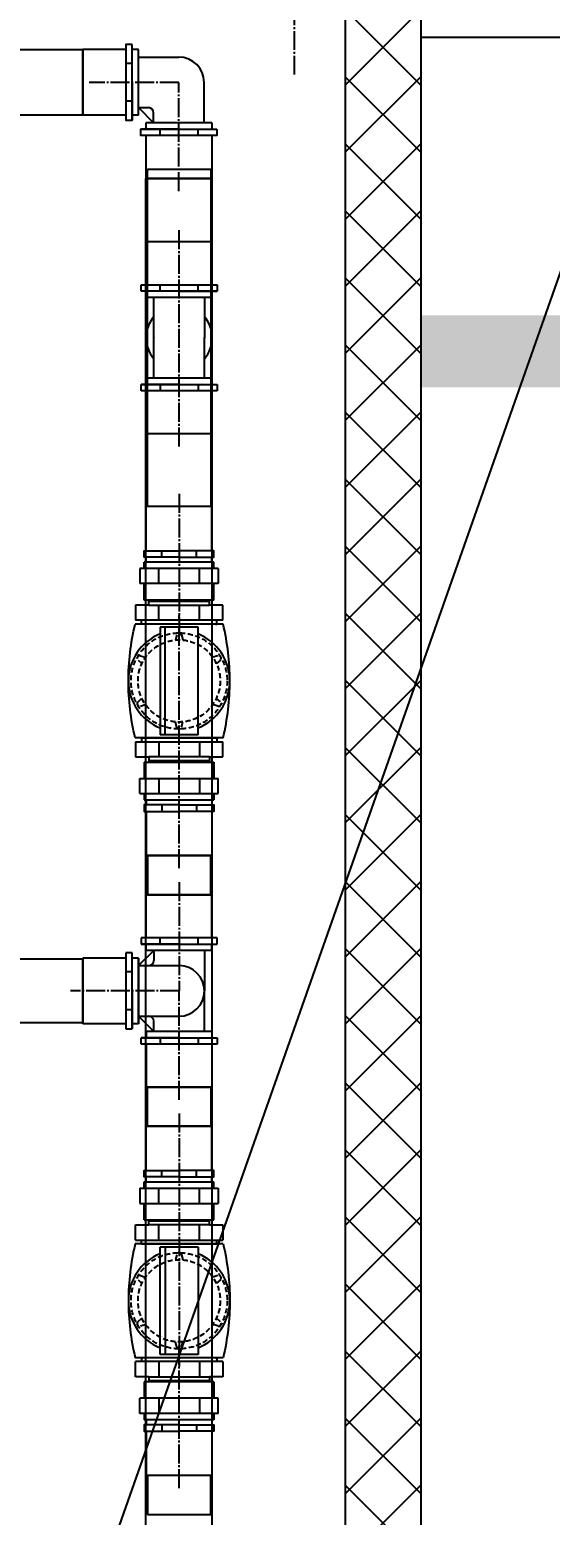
# Model space of a CAD drawing. Header units: millimetres. Extents: x 3795014 to 4300160, y 3869364 to 4016788.
# Drawn here: x 3878771 to 3879182, y 4009793 to 4010967 of the extents above; entities that cross this region are included whole.
import ezdxf
from ezdxf import colors
from ezdxf.entities.mleader import LeaderData, LeaderLine
from ezdxf.math import Vec2, Vec3

# ---------------------------------------------------------------- set-up
doc = ezdxf.new("R2010")
doc.units = ezdxf.units.MM
for name, pattern in [('K5LT_AXLED', [19.5, 15, -1.5, 1.5, -1.5]), ('K5LT_BASIC', [0]), ('K5LT_DASHED', [6, 4, -2]), ('K5LT_THIN', [0])]:
    doc.linetypes.add(name, pattern=pattern)
doc.layers.add('выноска', color=7, linetype='Continuous', lineweight=18)
doc.layers.add('Системный слой', color=7, linetype='Continuous')
doc.styles.add('ISOCPEUR', font='isocpeur.ttf')
pattern_1 = [(45, (3873269.272, 4002361.97), (-26.5165, 26.5165), []), (135, (3873269.272, 4002361.97), (-26.5165, -26.5165), [])]

# ---------------------------------------------------------------- blocks, each defined once
blk = doc.blocks.new('_BoxFilled')
at = {"color": 0, "linetype": 'ByBlock', "lineweight": -2}
blk.add_line((-0.5, 0), (-1, 0), dxfattribs=at)
at = {"color": 0, "linetype": 'ByBlock', "lineweight": 20}
blk.add_solid([(-0.5, 0.5), (0.5, 0.5), (-0.5, -0.5), (0.5, -0.5)], dxfattribs=at)

msp = doc.modelspace()

# ---------------------------------------------------------------- hatches: boundary and pattern name
at = {"layer": 'Системный слой'}
h = msp.add_hatch(dxfattribs=at)
h.set_pattern_fill('', color=256, scale=25, angle=45, style=0, pattern_type=0)
h.set_pattern_definition(pattern_1)
h.paths.add_polyline_path([(3879020, 4010996.8), (3879020, 4010186.3), (3879020, 4010126.3), (3879020, 4010116.3), (3879078.7, 4010116.3), (3879079.9, 4010118.5), (3879080, 4010119.1), (3879080, 4011041.3), (3879020, 4011041.3)])
h = msp.add_hatch(dxfattribs=at)
h.set_pattern_fill('', color=256, scale=25, angle=45, style=0, pattern_type=0)
h.set_pattern_definition(pattern_1)
h.paths.add_polyline_path([(3879080, 4008301.8), (3879080, 4011006.6), (3879080, 4011037.8), (3879079.2, 4011040.1), (3879077.7, 4011041.3), (3879020, 4011041.3), (3879020, 4011031.7), (3879020, 4010971.7), (3879020, 4008346.8), (3879020, 4008301.8), (3879030, 4008301.8)])
msp.add_hatch(color=256, dxfattribs=at).paths.add_polyline_path([(3879217, 4010684.6), (3879217, 4010741.6), (3879080, 4010741.6), (3879080, 4010684.6)])

# ---------------------------------------------------------------- linework, layer by layer
at = {"layer": 'Системный слой', "linetype": 'K5LT_AXLED'}
for p, q in [((3878980, 4010931.8), (3878980, 4011121.8)), ((3878888.5, 4010925.7), (3878817.5, 4010925.7)), ((3878888.5, 4010839.7), (3878888.5, 4010925.7)), ((3878888.7, 4010637.7), (3878888.7, 4010809.7)), ((3878888.7, 4010600.4), (3878888.7, 4010487.4)), ((3878888.7, 4010402.2), (3878888.7, 4010504.4)), ((3878888.7, 4010304.3), (3878888.7, 4010417.3)), ((3878888.7, 4010293.3), (3878888.7, 4010207.3)), ((3878888.7, 4010207.3), (3878802.7, 4010207.3)), ((3878888.7, 4010207.3), (3878802.7, 4010207.3)), ((3878888.7, 4010121.3), (3878888.7, 4010207.3)), ((3878888.7, 4010110.3), (3878888.7, 4009997.3)), ((3878888.7, 4010012.5), (3878888.7, 4009910.3)), ((3878888.7, 4009814.2), (3878888.7, 4009927.2))]:
    msp.add_line(p, q, dxfattribs=at)
at = {"layer": 'Системный слой', "linetype": 'K5LT_BASIC'}
for p, q in [((3878851.5, 4010925.7), (3878851.5, 4010955.7)), ((3877031.5, 4010951.7), (3878812.5, 4010951.7)), ((3878812.5, 4010951.7), (3878812.5, 4010899.7)), ((3878812.5, 4010899.7), (3878812.5, 4010951.7)), ((3878846.5, 4010951.7), (3878812.5, 4010951.7)), ((3878856.5, 4010951.7), (3878851.5, 4010951.7)), ((3878856.5, 4010899.7), (3878856.5, 4010951.7)), ((3878856.5, 4010945.7), (3878888.5, 4010945.7)), ((3878851.5, 4010940.7), (3878846.5, 4010940.7)), ((3878851.5, 4010925.7), (3878851.5, 4010895.7)), ((3878908.5, 4010893.7), (3878908.5, 4010925.7)), ((3878851.5, 4010910.7), (3878846.5, 4010910.7)), ((3878812.5, 4010899.7), (3877031.5, 4010899.7)), ((3878846.5, 4010899.7), (3878812.5, 4010899.7)), ((3878856.5, 4010899.7), (3878851.5, 4010899.7)), ((3878856.5, 4010905.7), (3878864.5, 4010905.7)), ((3878856.5, 4010905.7), (3878868.5, 4010893.7)), ((3878868.5, 4010893.7), (3878868.5, 4010901.7)), ((3878888.5, 4010888.7), (3878858.5, 4010888.7)), ((3878914.5, 4010893.7), (3878862.5, 4010893.7)), ((3878862.5, 4010893.7), (3878862.5, 4010888.7)), ((3878862.5, 4010883.7), (3878862.5, 4010849.7)), ((3878873.5, 4010888.7), (3878873.5, 4010883.7)), ((3878888.5, 4010888.7), (3878918.5, 4010888.7)), ((3878903.5, 4010888.7), (3878903.5, 4010883.7)), ((3878914.5, 4010893.7), (3878914.5, 4010888.7)), ((3878914.5, 4010883.7), (3878914.5, 4010849.7)), ((3878914.5, 4010849.7), (3878862.5, 4010849.7)), ((3878862.5, 4010849.7), (3878914.5, 4010849.7)), ((3878862.5, 4009027), (3878862.5, 4010849.7)), ((3878863.7, 4010857.1), (3878913.7, 4010857.1)), ((3878863.7, 4010590.4), (3878863.7, 4010857.1)), ((3878913.7, 4010857.1), (3878913.7, 4010590.4)), ((3878914.5, 4010849.7), (3878914.5, 4009027)), ((3878914.7, 4010799.7), (3878862.7, 4010799.7)), ((3878862.7, 4010765.7), (3878862.7, 4010799.7)), ((3878914.7, 4010765.7), (3878914.7, 4010799.7)), ((3878858.7, 4010760.7), (3878858.7, 4010765.7)), ((3878858.7, 4010765.7), (3878918.7, 4010765.7)), ((3878888.7, 4010760.7), (3878858.7, 4010760.7)), ((3878918.7, 4010760.7), (3878858.7, 4010760.7)), ((3878862.7, 4010755.7), (3878862.7, 4010760.7)), ((3878914.7, 4010755.7), (3878862.7, 4010755.7)), ((3878868.7, 4010723.8), (3878868.7, 4010755.7)), ((3878873.7, 4010760.7), (3878873.7, 4010765.7)), ((3878888.7, 4010760.7), (3878918.7, 4010760.7)), ((3878903.7, 4010760.7), (3878903.7, 4010765.7)), ((3878908.7, 4010755.7), (3878908.7, 4010723.8)), ((3878914.7, 4010755.7), (3878914.7, 4010760.7)), ((3878918.7, 4010765.7), (3878918.7, 4010760.7)), ((3878868.7, 4010723.7), (3878868.7, 4010723.8)), ((3878868.7, 4010691.7), (3878868.7, 4010723.7)), ((3878908.7, 4010723.8), (3878908.7, 4010723.7)), ((3878908.7, 4010691.7), (3878908.7, 4010723.7)), ((3878888.7, 4010686.7), (3878858.7, 4010686.7)), ((3878858.7, 4010681.7), (3878858.7, 4010686.7)), ((3878858.7, 4010686.7), (3878918.7, 4010686.7)), ((3878914.7, 4010691.7), (3878862.7, 4010691.7)), ((3878862.7, 4010691.7), (3878862.7, 4010686.7)), ((3878873.7, 4010686.7), (3878873.7, 4010681.7)), ((3878888.7, 4010686.7), (3878918.7, 4010686.7)), ((3878903.7, 4010686.7), (3878903.7, 4010681.7)), ((3878914.7, 4010691.7), (3878914.7, 4010686.7)), ((3878918.7, 4010686.7), (3878918.7, 4010681.7)), ((3878918.7, 4010681.7), (3878858.7, 4010681.7)), ((3878862.7, 4010681.7), (3878862.7, 4010647.7)), ((3878914.7, 4010681.7), (3878914.7, 4010647.7)), ((3878914.7, 4010647.7), (3878862.7, 4010647.7)), ((3878914.7, 4010590.4), (3878862.7, 4010590.4)), ((3878862.7, 4010555.4), (3878862.7, 4010590.4)), ((3878913.7, 4010590.4), (3878863.7, 4010590.4)), ((3878914.7, 4010555.4), (3878914.7, 4010590.4)), ((3878875, 4010550.4), (3878875, 4010555.4)), ((3878902.5, 4010550.4), (3878902.5, 4010555.4)), ((3878916.2, 4010546.4), (3878861.2, 4010546.4)), ((3878861.2, 4010541.4), (3878861.2, 4010546.4)), ((3878862.7, 4010546.4), (3878862.7, 4010550.4)), ((3878914.7, 4010546.4), (3878914.7, 4010550.4)), ((3878916.2, 4010541.4), (3878916.2, 4010546.4)), ((3878919.7, 4010541.4), (3878857.7, 4010541.4)), ((3878857.7, 4010541.4), (3878857.7, 4010529.4)), ((3878872.7, 4010529.4), (3878872.7, 4010541.4)), ((3878888.7, 4010535.4), (3878888.7, 4010535.4)), ((3878904.7, 4010529.4), (3878904.7, 4010541.4)), ((3878919.7, 4010541.4), (3878919.7, 4010529.4)), ((3878919.7, 4010529.4), (3878857.7, 4010529.4)), ((3878861.2, 4010516.4), (3878861.2, 4010529.4)), ((3878916.2, 4010516.4), (3878916.2, 4010529.4)), ((3878864.8, 4010512.4), (3878854.1, 4010512.4)), ((3878854.1, 4010512.4), (3878854.1, 4010500.4)), ((3878916.2, 4010516.4), (3878861.2, 4010516.4)), ((3878864.8, 4010512.4), (3878864.8, 4010516.4)), ((3878864.8, 4010515.4), (3878912.6, 4010515.4)), ((3878864.8, 4010512.4), (3878912.6, 4010512.4)), ((3878872.7, 4010500.4), (3878872.7, 4010512.4)), ((3878904.7, 4010500.4), (3878904.7, 4010512.4)), ((3878912.6, 4010512.4), (3878912.6, 4010516.4)), ((3878923.4, 4010512.4), (3878912.6, 4010512.4)), ((3878923.4, 4010500.4), (3878923.4, 4010512.4)), ((3878923.5, 4010497.4), (3878854, 4010497.4)), ((3878923.4, 4010500.4), (3878854.1, 4010500.4)), ((3878858.9, 4010500.4), (3878858.8, 4010500.4)), ((3878858.9, 4010497.4), (3878858.9, 4010500.4)), ((3878918.5, 4010497.4), (3878858.9, 4010497.4)), ((3878918.5, 4010497.4), (3878918.5, 4010500.4)), ((3878918.7, 4010500.4), (3878918.5, 4010500.4)), ((3878903.7, 4010494.9), (3878873.7, 4010494.9)), ((3878873.7, 4010494.9), (3878873.7, 4010409.9)), ((3878877.6, 4010409.9), (3878877.6, 4010494.9)), ((3878903.7, 4010409.9), (3878903.7, 4010494.9)), ((3878923.5, 4010407.3), (3878854, 4010407.3)), ((3878854.1, 4010404.3), (3878854.1, 4010392.3)), ((3878854.1, 4010404.3), (3878923.4, 4010404.3)), ((3878858.8, 4010404.3), (3878858.9, 4010404.3)), ((3878858.9, 4010407.3), (3878858.9, 4010404.3)), ((3878858.9, 4010407.3), (3878918.5, 4010407.3)), ((3878872.7, 4010404.3), (3878872.7, 4010392.3)), ((3878903.7, 4010409.9), (3878873.7, 4010409.9)), ((3878904.7, 4010404.3), (3878904.7, 4010392.3)), ((3878918.5, 4010407.3), (3878918.5, 4010404.3)), ((3878918.5, 4010404.3), (3878918.7, 4010404.3)), ((3878923.4, 4010392.3), (3878923.4, 4010404.3)), ((3878854.1, 4010392.3), (3878864.8, 4010392.3)), ((3878864.8, 4010392.3), (3878864.8, 4010388.3)), ((3878912.6, 4010392.3), (3878864.8, 4010392.3)), ((3878912.6, 4010392.3), (3878923.4, 4010392.3)), ((3878912.6, 4010392.3), (3878912.6, 4010388.3)), ((3878861.2, 4010388.3), (3878861.2, 4010375.3)), ((3878861.2, 4010388.3), (3878916.2, 4010388.3)), ((3878912.6, 4010389.3), (3878864.8, 4010389.3)), ((3878916.2, 4010388.3), (3878916.2, 4010375.3)), ((3878857.7, 4010375.3), (3878919.7, 4010375.3)), ((3878857.7, 4010363.3), (3878857.7, 4010375.3)), ((3878872.7, 4010375.3), (3878872.7, 4010363.3)), ((3878888.7, 4010369.3), (3878888.7, 4010369.3)), ((3878904.7, 4010375.3), (3878904.7, 4010363.3)), ((3878919.7, 4010363.3), (3878919.7, 4010375.3)), ((3878857.7, 4010363.3), (3878919.7, 4010363.3)), ((3878861.2, 4010363.3), (3878861.2, 4010358.3)), ((3878861.2, 4010358.3), (3878916.2, 4010358.3)), ((3878862.7, 4010358.3), (3878862.7, 4010354.4)), ((3878914.7, 4010358.3), (3878914.7, 4010354.4)), ((3878916.2, 4010363.3), (3878916.2, 4010358.3)), ((3878862.7, 4010349.3), (3878862.7, 4010314.3)), ((3878875, 4010354.4), (3878875, 4010349.4)), ((3878902.5, 4010354.4), (3878902.5, 4010349.4)), ((3878914.7, 4010349.3), (3878914.7, 4010314.3)), ((3878862.7, 4010314.3), (3878914.7, 4010314.3)), ((3878913.7, 4010314.3), (3878863.7, 4010314.3)), ((3878863.7, 4010314.3), (3878863.7, 4010283.3)), ((3878913.7, 4010283.3), (3878913.7, 4010314.3)), ((3878914.7, 4010283.3), (3878862.7, 4010283.3)), ((3878862.7, 4010249.3), (3878862.7, 4010283.3)), ((3878863.7, 4010283.3), (3878913.7, 4010283.3)), ((3878914.7, 4010249.3), (3878914.7, 4010283.3)), ((3878856.7, 4010227.3), (3878868.7, 4010239.3)), ((3878918.7, 4010249.3), (3878858.7, 4010249.3)), ((3878858.7, 4010249.3), (3878858.7, 4010244.3)), ((3878888.7, 4010244.3), (3878858.7, 4010244.3)), ((3878858.7, 4010244.3), (3878918.7, 4010244.3)), ((3878862.7, 4010239.3), (3878862.7, 4010244.3)), ((3878914.7, 4010239.3), (3878862.7, 4010239.3)), ((3878868.7, 4010239.3), (3878868.7, 4010231.3)), ((3878873.7, 4010244.3), (3878873.7, 4010249.3)), ((3878888.7, 4010244.3), (3878918.7, 4010244.3)), ((3878903.7, 4010244.3), (3878903.7, 4010249.3)), ((3878908.7, 4010239.3), (3878908.7, 4010207.3)), ((3878914.7, 4010239.3), (3878914.7, 4010244.3)), ((3878918.7, 4010244.3), (3878918.7, 4010249.3)), ((3878812.7, 4010232.3), (3878751.7, 4010232.3)), ((3878812.7, 4010233.3), (3878812.7, 4010181.3)), ((3878846.7, 4010233.3), (3878812.7, 4010233.3)), ((3878812.7, 4010181.3), (3878812.7, 4010233.3)), ((3878846.7, 4010233.3), (3878812.7, 4010233.3)), ((3878812.7, 4010182.3), (3878812.7, 4010232.3)), ((3878851.7, 4010237.3), (3878846.7, 4010237.3)), ((3878846.7, 4010237.3), (3878846.7, 4010177.3)), ((3878851.7, 4010207.3), (3878851.7, 4010237.3)), ((3878851.7, 4010177.3), (3878851.7, 4010237.3)), ((3878856.7, 4010233.3), (3878851.7, 4010233.3)), ((3878856.7, 4010233.3), (3878851.7, 4010233.3)), ((3878856.7, 4010233.3), (3878856.7, 4010181.3)), ((3878856.7, 4010181.3), (3878856.7, 4010233.3)), ((3878856.7, 4010227.3), (3878864.7, 4010227.3)), ((3878856.7, 4010227.3), (3878888.7, 4010227.3)), ((3878851.7, 4010222.3), (3878846.7, 4010222.3)), ((3878851.7, 4010207.3), (3878851.7, 4010177.3)), ((3878908.7, 4010175.3), (3878908.7, 4010207.3)), ((3878851.7, 4010192.3), (3878846.7, 4010192.3)), ((3878751.7, 4010182.3), (3878812.7, 4010182.3)), ((3878846.7, 4010181.3), (3878812.7, 4010181.3)), ((3878846.7, 4010181.3), (3878812.7, 4010181.3)), ((3878856.7, 4010181.3), (3878851.7, 4010181.3)), ((3878856.7, 4010181.3), (3878851.7, 4010181.3)), ((3878856.7, 4010187.3), (3878888.7, 4010187.3)), ((3878856.7, 4010187.3), (3878864.7, 4010187.3)), ((3878856.7, 4010187.3), (3878868.7, 4010175.3)), ((3878868.7, 4010175.3), (3878868.7, 4010183.3)), ((3878846.7, 4010177.3), (3878851.7, 4010177.3)), ((3878888.7, 4010170.3), (3878858.7, 4010170.3)), ((3878858.7, 4010165.3), (3878858.7, 4010170.3)), ((3878858.7, 4010170.3), (3878918.7, 4010170.3)), ((3878914.7, 4010175.3), (3878862.7, 4010175.3)), ((3878862.7, 4010175.3), (3878862.7, 4010170.3)), ((3878873.7, 4010170.3), (3878873.7, 4010165.3)), ((3878888.7, 4010170.3), (3878918.7, 4010170.3)), ((3878903.7, 4010170.3), (3878903.7, 4010165.3)), ((3878914.7, 4010175.3), (3878914.7, 4010170.3)), ((3878918.7, 4010170.3), (3878918.7, 4010165.3)), ((3878918.7, 4010165.3), (3878858.7, 4010165.3)), ((3878862.7, 4010165.3), (3878862.7, 4010131.3)), ((3878914.7, 4010165.3), (3878914.7, 4010131.3)), ((3878914.7, 4010131.3), (3878862.7, 4010131.3)), ((3878863.7, 4010131.3), (3878913.7, 4010131.3)), ((3878863.7, 4010100.3), (3878863.7, 4010131.3)), ((3878913.7, 4010131.3), (3878913.7, 4010100.3)), ((3878862.7, 4010100.3), (3878914.7, 4010100.3)), ((3878862.7, 4010065.3), (3878862.7, 4010100.3)), ((3878913.7, 4010100.3), (3878863.7, 4010100.3)), ((3878914.7, 4010065.3), (3878914.7, 4010100.3)), ((3878875, 4010060.3), (3878875, 4010065.3)), ((3878902.5, 4010060.3), (3878902.5, 4010065.3)), ((3878857.7, 4010051.3), (3878919.7, 4010051.3)), ((3878857.7, 4010051.3), (3878857.7, 4010039.3)), ((3878861.2, 4010056.3), (3878916.2, 4010056.3)), ((3878861.2, 4010051.3), (3878861.2, 4010056.3)), ((3878862.7, 4010056.3), (3878862.7, 4010060.3)), ((3878872.7, 4010039.3), (3878872.7, 4010051.3)), ((3878904.7, 4010039.3), (3878904.7, 4010051.3)), ((3878914.7, 4010056.3), (3878914.7, 4010060.3)), ((3878916.2, 4010051.3), (3878916.2, 4010056.3)), ((3878919.7, 4010051.3), (3878919.7, 4010039.3)), ((3878857.7, 4010039.3), (3878919.7, 4010039.3)), ((3878861.2, 4010026.3), (3878861.2, 4010039.3)), ((3878888.7, 4010045.3), (3878888.7, 4010045.3)), ((3878916.2, 4010026.3), (3878916.2, 4010039.3)), ((3878861.2, 4010026.3), (3878916.2, 4010026.3)), ((3878864.8, 4010022.3), (3878864.8, 4010026.3)), ((3878912.6, 4010022.3), (3878912.6, 4010026.3)), ((3878854.1, 4010022.3), (3878864.8, 4010022.3)), ((3878854.1, 4010010.3), (3878854.1, 4010022.3)), ((3878912.6, 4010025.3), (3878864.8, 4010025.3)), ((3878912.6, 4010022.3), (3878864.8, 4010022.3)), ((3878872.7, 4010010.3), (3878872.7, 4010022.3)), ((3878904.7, 4010010.3), (3878904.7, 4010022.3)), ((3878912.6, 4010022.3), (3878923.4, 4010022.3)), ((3878923.4, 4010022.3), (3878923.4, 4010010.3)), ((3878923.5, 4010007.3), (3878854, 4010007.3)), ((3878854.1, 4010010.3), (3878923.4, 4010010.3)), ((3878858.8, 4010010.3), (3878858.9, 4010010.3)), ((3878858.9, 4010007.3), (3878858.9, 4010010.3)), ((3878858.9, 4010007.3), (3878918.5, 4010007.3)), ((3878903.7, 4010004.8), (3878873.7, 4010004.8)), ((3878873.7, 4009919.8), (3878873.7, 4010004.8)), ((3878877.6, 4010004.8), (3878877.6, 4009919.8)), ((3878903.7, 4010004.8), (3878903.7, 4009919.8)), ((3878918.5, 4010010.3), (3878918.7, 4010010.3)), ((3878918.5, 4010007.3), (3878918.5, 4010010.3)), ((3878923.5, 4009917.2), (3878854, 4009917.2)), ((3878854.1, 4009902.2), (3878854.1, 4009914.2)), ((3878923.4, 4009914.2), (3878854.1, 4009914.2)), ((3878858.9, 4009914.2), (3878858.8, 4009914.2)), ((3878858.9, 4009917.2), (3878858.9, 4009914.2)), ((3878918.5, 4009917.2), (3878858.9, 4009917.2)), ((3878872.7, 4009914.2), (3878872.7, 4009902.2)), ((3878903.7, 4009919.8), (3878873.7, 4009919.8)), ((3878904.7, 4009914.2), (3878904.7, 4009902.2)), ((3878918.5, 4009917.2), (3878918.5, 4009914.2)), ((3878918.7, 4009914.2), (3878918.5, 4009914.2)), ((3878923.4, 4009914.2), (3878923.4, 4009902.2)), ((3878864.8, 4009902.2), (3878854.1, 4009902.2)), ((3878916.2, 4009898.2), (3878861.2, 4009898.2)), ((3878861.2, 4009898.2), (3878861.2, 4009885.2)), ((3878864.8, 4009902.2), (3878864.8, 4009898.2)), ((3878864.8, 4009902.2), (3878912.6, 4009902.2)), ((3878864.8, 4009899.2), (3878912.6, 4009899.2)), ((3878923.4, 4009902.2), (3878912.6, 4009902.2)), ((3878912.6, 4009902.2), (3878912.6, 4009898.2)), ((3878916.2, 4009898.2), (3878916.2, 4009885.2)), ((3878919.7, 4009885.2), (3878857.7, 4009885.2)), ((3878857.7, 4009873.2), (3878857.7, 4009885.2)), ((3878872.7, 4009885.2), (3878872.7, 4009873.2)), ((3878904.7, 4009885.2), (3878904.7, 4009873.2)), ((3878919.7, 4009873.2), (3878919.7, 4009885.2)), ((3878888.7, 4009879.2), (3878888.7, 4009879.2)), ((3878919.7, 4009873.2), (3878857.7, 4009873.2)), ((3878861.2, 4009873.2), (3878861.2, 4009868.2)), ((3878916.2, 4009868.2), (3878861.2, 4009868.2)), ((3878862.7, 4009868.2), (3878862.7, 4009864.3)), ((3878875, 4009864.3), (3878875, 4009859.3)), ((3878902.5, 4009864.3), (3878902.5, 4009859.3)), ((3878914.7, 4009868.2), (3878914.7, 4009864.3)), ((3878916.2, 4009873.2), (3878916.2, 4009868.2)), ((3878862.7, 4009859.2), (3878862.7, 4009824.2)), ((3878914.7, 4009859.2), (3878914.7, 4009824.2)), ((3878914.7, 4009824.2), (3878862.7, 4009824.2)), ((3878913.7, 4009824.2), (3878863.7, 4009824.2)), ((3878863.7, 4009824.2), (3878863.7, 4009793.2)), ((3878913.7, 4009793.2), (3878913.7, 4009824.2)), ((3878863.7, 4009793.2), (3878913.7, 4009793.2))]:
    msp.add_line(p, q, dxfattribs=at)
at = {"layer": 'Системный слой', "linetype": 'K5LT_THIN'}
for p, q in [((3881920, 4010961.3), (3879080, 4010961.3)), ((3878865.6, 4010515.4), (3878864.8, 4010515.4)), ((3878865.6, 4010515.4), (3878865.6, 4010516.4)), ((3878911.9, 4010515.4), (3878911.9, 4010516.4)), ((3878911.9, 4010515.4), (3878912.6, 4010515.4)), ((3878859.9, 4010497.4), (3878858.9, 4010497.4)), ((3878917.5, 4010497.4), (3878918.5, 4010497.4)), ((3878859.9, 4010407.3), (3878858.9, 4010407.3)), ((3878917.5, 4010407.3), (3878918.5, 4010407.3)), ((3878865.6, 4010389.3), (3878864.8, 4010389.3)), ((3878865.6, 4010389.3), (3878865.6, 4010388.3)), ((3878911.9, 4010389.3), (3878912.6, 4010389.3)), ((3878911.9, 4010389.3), (3878911.9, 4010388.3)), ((3878865.6, 4010025.3), (3878865.6, 4010026.3)), ((3878911.9, 4010025.3), (3878911.9, 4010026.3)), ((3878865.6, 4010025.3), (3878864.8, 4010025.3)), ((3878911.9, 4010025.3), (3878912.6, 4010025.3)), ((3878859.9, 4010007.3), (3878858.9, 4010007.3)), ((3878917.5, 4010007.3), (3878918.5, 4010007.3)), ((3878859.9, 4009917.2), (3878858.9, 4009917.2)), ((3878917.5, 4009917.2), (3878918.5, 4009917.2)), ((3878865.6, 4009899.2), (3878864.8, 4009899.2)), ((3878865.6, 4009899.2), (3878865.6, 4009898.2)), ((3878911.9, 4009899.2), (3878912.6, 4009899.2)), ((3878911.9, 4009899.2), (3878911.9, 4009898.2))]:
    msp.add_line(p, q, dxfattribs=at)
at = {"layer": 'Системный слой', "linetype": 'K5LT_DASHED'}
for p, q in [((3878886.8, 4010488.8), (3878885.8, 4010484.8)), ((3878890.7, 4010488.8), (3878891.6, 4010484.8)), ((3878856.2, 4010468.9), (3878859.2, 4010466.1)), ((3878858.1, 4010472.3), (3878862.1, 4010471.1)), ((3878919.3, 4010472.3), (3878915.4, 4010471.1)), ((3878921.3, 4010468.9), (3878918.2, 4010466.1)), ((3878856.2, 4010435.8), (3878859.2, 4010438.7)), ((3878921.3, 4010435.9), (3878918.2, 4010438.7)), ((3878858.1, 4010432.5), (3878862.1, 4010433.7)), ((3878919.3, 4010432.5), (3878915.4, 4010433.7)), ((3878886.8, 4010415.9), (3878885.8, 4010420)), ((3878890.7, 4010415.9), (3878891.6, 4010420)), ((3878886.8, 4009998.7), (3878885.8, 4009994.7)), ((3878890.7, 4009998.7), (3878891.6, 4009994.7)), ((3878858.1, 4009982.2), (3878862.1, 4009981)), ((3878919.3, 4009982.2), (3878915.4, 4009981)), ((3878856.2, 4009978.8), (3878859.2, 4009976)), ((3878921.3, 4009978.8), (3878918.2, 4009976)), ((3878856.2, 4009945.8), (3878859.2, 4009948.6)), ((3878921.3, 4009945.7), (3878918.2, 4009948.6)), ((3878858.1, 4009942.4), (3878862.1, 4009943.6)), ((3878919.3, 4009942.4), (3878915.4, 4009943.6)), ((3878886.8, 4009925.8), (3878885.8, 4009929.9)), ((3878890.7, 4009925.8), (3878891.6, 4009929.9))]:
    msp.add_line(p, q, dxfattribs=at)
at = {"layer": 'Системный слой', "linetype": 'K5LT_THIN'}
msp.add_lwpolyline([(3879020, 4008311.8), (3879080, 4008311.8), (3879080, 4011041.3), (3879020, 4011041.3)], close=True, dxfattribs=at)
at = {"layer": 'Системный слой', "linetype": 'K5LT_BASIC'}
for points in [[(3878851.5, 4010955.7), (3878846.5, 4010955.7), (3878846.5, 4010895.7), (3878851.5, 4010895.7)], [(3878918.5, 4010888.7), (3878918.5, 4010883.7), (3878858.5, 4010883.7), (3878858.5, 4010888.7)]]:
    msp.add_lwpolyline(points, close=True, dxfattribs=at)
for points in [[(3878888.7, 4010550.4), (3878861.2, 4010550.4), (3878861.2, 4010555.4), (3878888.7, 4010555.4)], [(3878888.7, 4010550.4), (3878916.2, 4010550.4), (3878916.2, 4010555.4), (3878888.7, 4010555.4)], [(3878888.7, 4010354.4), (3878861.2, 4010354.4), (3878861.2, 4010349.3), (3878888.7, 4010349.3)], [(3878888.7, 4010354.4), (3878916.2, 4010354.4), (3878916.2, 4010349.3), (3878888.7, 4010349.3)], [(3878888.7, 4010060.3), (3878861.2, 4010060.3), (3878861.2, 4010065.3), (3878888.7, 4010065.3)], [(3878888.7, 4010060.3), (3878916.2, 4010060.3), (3878916.2, 4010065.3), (3878888.7, 4010065.3)], [(3878888.7, 4009864.3), (3878861.2, 4009864.3), (3878861.2, 4009859.2), (3878888.7, 4009859.2)], [(3878888.7, 4009864.3), (3878916.2, 4009864.3), (3878916.2, 4009859.2), (3878888.7, 4009859.2)]]:
    msp.add_lwpolyline(points, dxfattribs=at)
at = {"layer": 'Системный слой', "linetype": 'K5LT_DASHED'}
for centre, radius in [((3878888.7, 4010452.4), 38), ((3878888.7, 4010452.4), 32.5), ((3878888.7, 4009962.3), 38), ((3878888.7, 4009962.3), 32.5)]:
    msp.add_circle(centre, radius, dxfattribs=at)
at = {"layer": 'Системный слой', "linetype": 'K5LT_BASIC'}
for centre, radius, start, end in [((3878888.5, 4010925.7), 20, 0, 90), ((3878864.5, 4010901.7), 4, 0, 90), ((3878888.7, 4010723.8), 26.1, 140.0065, 219.9935), ((3878888.7, 4010723.8), 26.1, 320.0065, 39.9935), ((3878888.7, 4010723.8), 20, 179.8107, 180.1893), ((3878888.7, 4010723.8), 20, 359.8107, 0.1893), ((3878888.7, 4010452.4), 40.1, 111.9796, 248.0204), ((3878888.7, 4010452.4), 40.1, 291.9796, 68.0204), ((3878864.7, 4010231.3), 4, 270, 0), ((3878888.7, 4010207.3), 20, 0, 90), ((3878888.7, 4010207.3), 20, 270, 0), ((3878864.7, 4010183.3), 4, 0, 90), ((3878888.7, 4009962.3), 40.1, 111.9796, 248.0204), ((3878888.7, 4009962.3), 40.1, 291.9796, 68.0204)]:
    msp.add_arc(centre, radius, start, end, dxfattribs=at)
at = {"layer": 'Системный слой', "linetype": 'K5LT_DASHED'}
for centre, start, end in [((3878888.7, 4010488.4), 13.0968, 167.1594), ((3878857.5, 4010470.4), 73.0968, 227.1594), ((3878919.9, 4010470.4), 313.0968, 107.1594), ((3878857.5, 4010434.4), 133.0968, 287.1594), ((3878919.9, 4010434.4), 253.0968, 47.1594), ((3878888.7, 4010416.4), 193.0968, 347.1594), ((3878888.7, 4009998.3), 12.8406, 166.9032), ((3878857.5, 4009980.3), 72.8406, 226.9032), ((3878919.9, 4009980.3), 312.8406, 106.9032), ((3878857.5, 4009944.3), 132.8406, 286.9032), ((3878919.9, 4009944.3), 252.8406, 46.9032), ((3878888.7, 4009926.3), 192.8406, 346.9032)]:
    msp.add_arc(centre, 2, start, end, dxfattribs=at)
at = {"layer": 'Системный слой', "linetype": 'K5LT_BASIC'}
for points in [[(3878854, 4010407.3), (3878850.4, 4010422.4), (3878848.6, 4010437.4), (3878848.6, 4010452.4), (3878848.6, 4010467.4), (3878850.4, 4010482.4), (3878854, 4010497.4)], [(3878923.5, 4010407.3), (3878927, 4010422.4), (3878928.8, 4010437.4), (3878928.8, 4010452.4), (3878928.8, 4010467.4), (3878927, 4010482.4), (3878923.5, 4010497.4)], [(3878854, 4010007.3), (3878850.4, 4009992.3), (3878848.6, 4009977.3), (3878848.6, 4009962.3), (3878848.6, 4009947.3), (3878850.4, 4009932.3), (3878854, 4009917.2)], [(3878923.5, 4010007.3), (3878927, 4009992.3), (3878928.8, 4009977.3), (3878928.8, 4009962.3), (3878928.8, 4009947.3), (3878927, 4009932.3), (3878923.5, 4009917.2)]]:
    msp.add_open_spline(points, degree=3, knots=[0, 0, 0, 0, 1, 1, 1, 2, 2, 2, 2], dxfattribs=at)

# ---------------------------------------------------------------- leaders
at = {"layer": 'выноска', "lineweight": 20, "ltscale": 100}
ml = msp.add_multileader_mtext('Standard', dxfattribs=at)
ml.set_content('4', color=256, style='ISOCPEUR')
ml.set_leader_properties()
ml.set_arrow_properties(name='BOXFILLED')
ml.build(insert=Vec2(0, 0))
ml.multileader.update_dxf_attribs({"text_left_attachment_type": 6, "text_right_attachment_type": 6, "dogleg_length": 0.36, "arrow_head_size": 100, "scale": 50})
ctx = ml.context
ctx.base_point, ctx.scale, ctx.char_height, ctx.arrow_head_size, ctx.landing_gap_size, ctx.plane_origin = Vec3(3878682.9, 4011406.5), 50, 125, 100, 4.5, Vec3(3878726.4, 4010915.9)
ctx.left_attachment, ctx.right_attachment = 6, 6
notes = []
notes.append((ctx, [(1, (1, 1, 0), (3878664.9, 4011406.5), (1, 0), 18, [(0, [(3878459, 4010248.8)], 0, [])])]))
ctx.mtext.insert, ctx.mtext.flow_direction = Vec3(3878687.4, 4011556.5), 5
ml = msp.add_multileader_mtext('Standard', dxfattribs=at)
ml.set_content('17', color=256, style='ISOCPEUR')
ml.set_leader_properties()
ml.set_arrow_properties(name='BOXFILLED')
ml.build(insert=Vec2(0, 0))
ml.multileader.update_dxf_attribs({"text_left_attachment_type": 6, "text_right_attachment_type": 6, "dogleg_length": 0.36, "arrow_head_size": 100, "scale": 50})
ctx = ml.context
ctx.base_point, ctx.scale, ctx.char_height, ctx.arrow_head_size, ctx.landing_gap_size, ctx.plane_origin = Vec3(3879430.2, 4011406.5), 50, 125, 100, 4.5, Vec3(3879473.7, 4010915.9)
ctx.left_attachment, ctx.right_attachment = 6, 6
notes.append((ctx, [(1, (1, 1, 0), (3879412.2, 4011406.5), (1, 0), 18, [(0, [(3878731.2, 4009471.2)], 0, [])])]))
ctx.mtext.insert, ctx.mtext.flow_direction = Vec3(3879434.7, 4011556.5), 5
for ctx, leaders in notes:
    for number, flags, end, landing, length, lines in leaders:
        leader = LeaderData()
        leader.index, (leader.has_last_leader_line, leader.has_dogleg_vector, leader.attachment_direction) = number, flags
        leader.last_leader_point, leader.dogleg_vector, leader.dogleg_length = Vec3(end), Vec3(landing), length
        for number, points, colour, breaks in lines:
            line = LeaderLine()
            line.index, line.vertices, line.color, line.breaks = number, Vec3.list(points), colors.encode_raw_color(colour), breaks
            leader.lines.append(line)
        ctx.leaders.append(leader)

doc.saveas('drawing.dxf')
